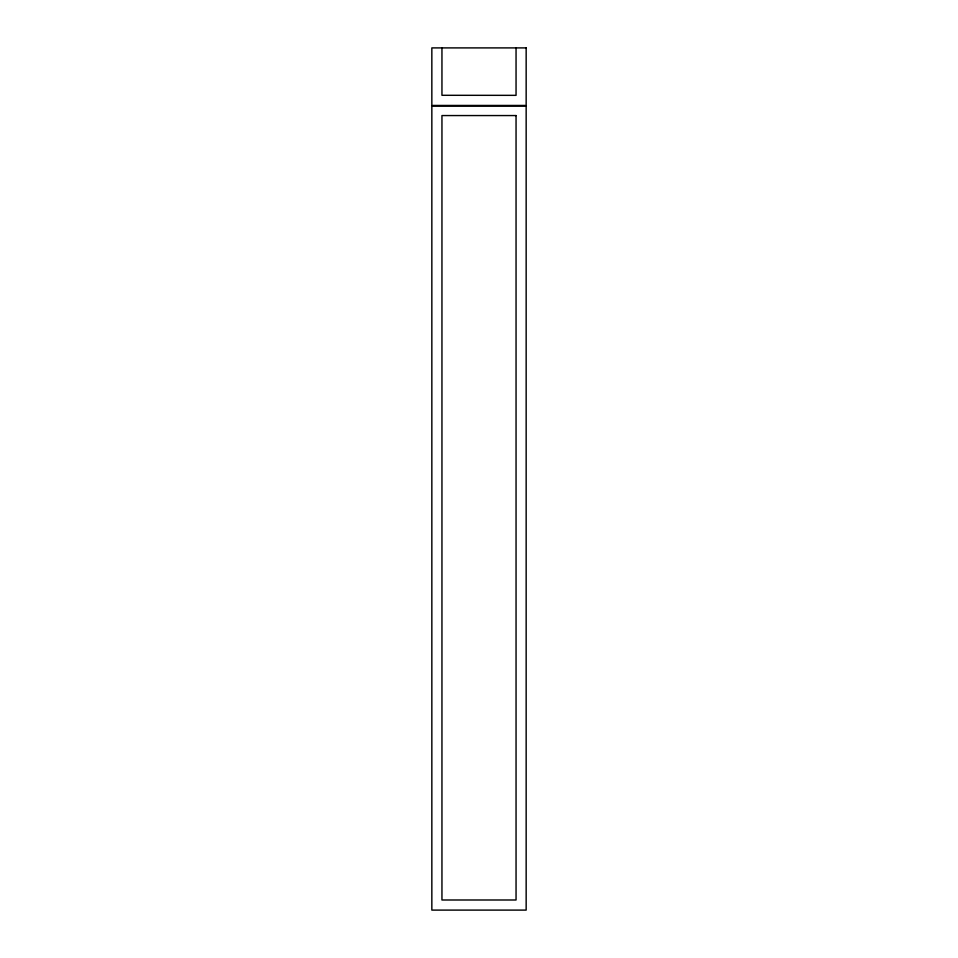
<?xml version="1.0" encoding="UTF-8"?>
<svg xmlns="http://www.w3.org/2000/svg" width="958" height="958" viewBox="0 0 958 958"><rect width="100%" height="100%" fill="white"/><g stroke="black" fill="none" stroke-linecap="round" stroke-linejoin="round"><path stroke-width="1.44" d="M516.051 47.9L516.051 95.345L441.949 95.297L441.949 47.9M526.158 47.9L431.842 47.9L431.842 105.452L526.158 105.452L526.158 47.9M526.158 106.051L431.842 106.051L431.842 910.1L526.158 910.1L526.158 106.051M516.051 115.559L441.949 115.559L441.949 899.993L516.051 899.993L516.051 115.559"/></g></svg>
